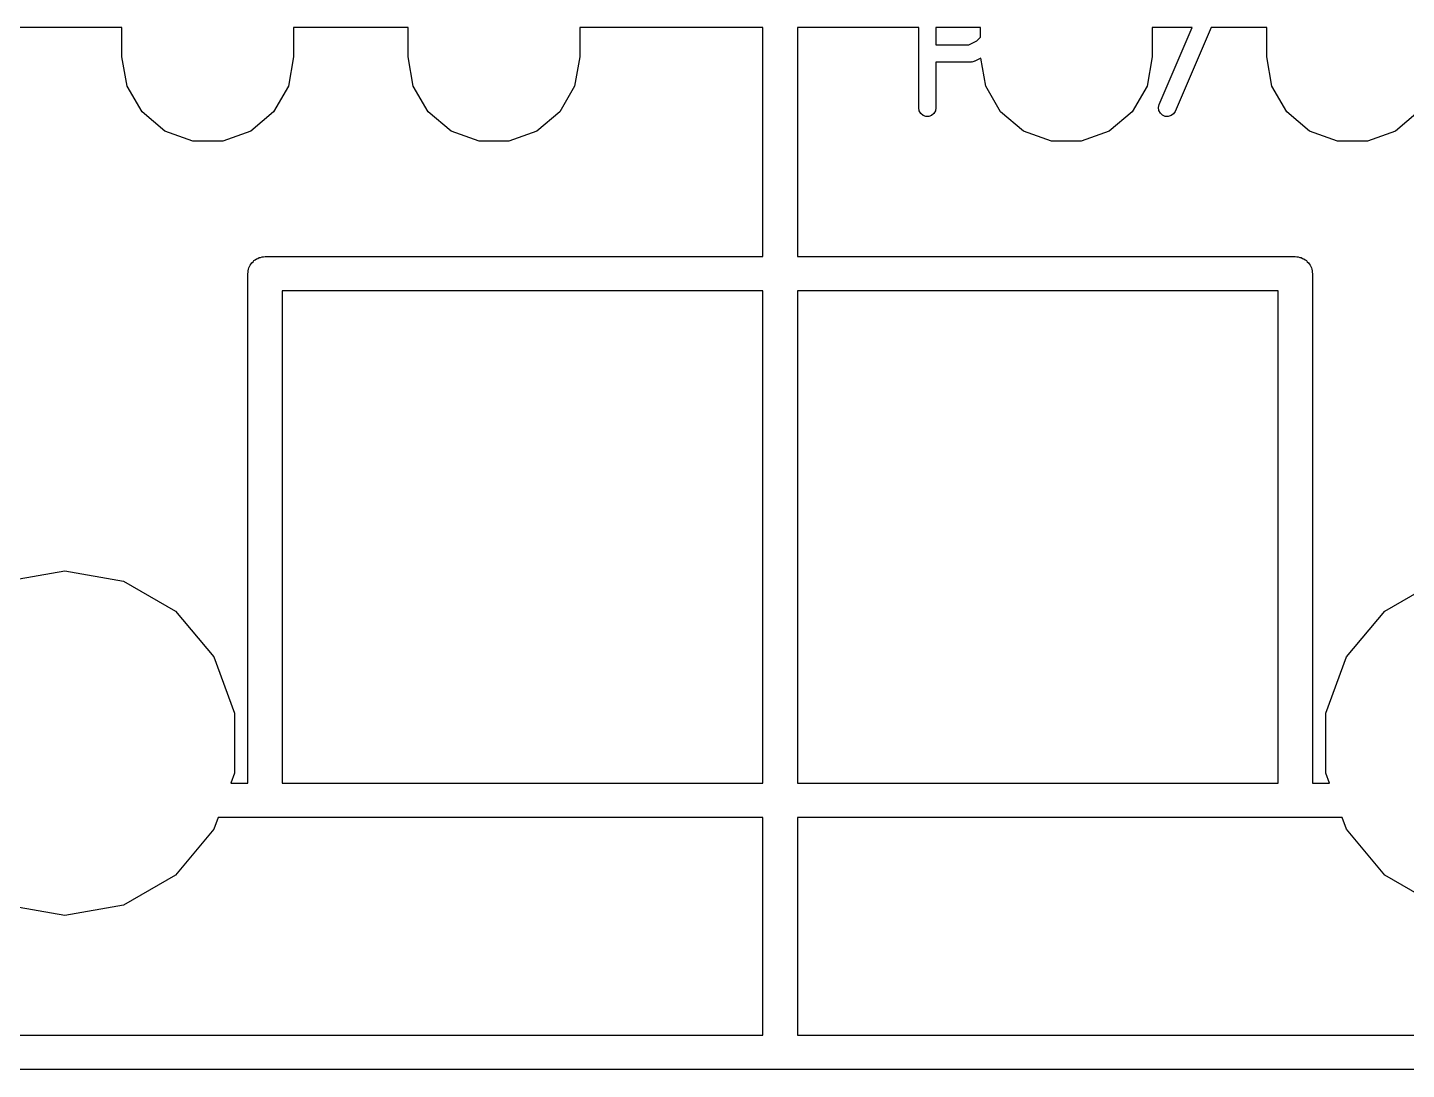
# Model space of a CAD drawing. Extents: x -2.2 to 75.9, y -81.1 to 9.2.
# Drawn here: x 50.93 to 62.97, y -78.35 to -69.25 of the extents above; entities that cross this region are included whole.
import ezdxf

# ---------------------------------------------------------------- set-up
doc = ezdxf.new("R2010")
doc.units = 0
doc.header["$MEASUREMENT"] = 0
doc.layers.add('BLACK', color=7, linetype='CONTINUOUS')

msp = doc.modelspace()

# ---------------------------------------------------------------- linework, layer by layer
at = {"layer": 'Black'}
for p, q in [((51.75, -69.25), (50.75, -69.25)), ((51.75, -69.5048), (51.75, -69.25)), ((54.25, -69.25), (53.25, -69.25)), ((53.25, -69.25), (53.25, -69.5048)), ((54.25, -69.5048), (54.25, -69.25)), ((55.75, -69.25), (55.75, -69.5048)), ((57.35, -69.25), (55.75, -69.25)), ((57.35, -71.25), (57.35, -69.25)), ((58.7107, -69.25), (57.65, -69.25)), ((57.65, -69.25), (57.65, -71.25)), ((58.7107, -69.9524), (58.7107, -69.25)), ((58.8607, -69.25), (58.8607, -69.4012)), ((59.25, -69.25), (58.8607, -69.25)), ((59.25, -69.3323), (59.25, -69.25)), ((61.1004, -69.25), (60.75, -69.25)), ((60.75, -69.25), (60.75, -69.5048)), ((60.812, -69.9228), (61.1004, -69.25)), ((61.2636, -69.25), (60.9499, -69.9819)), ((61.75, -69.25), (61.2636, -69.25)), ((61.75, -69.5048), (61.75, -69.25)), ((59.149, -69.4012), (59.2175, -69.3669)), ((59.2175, -69.3669), (59.2479, -69.3365)), ((59.2479, -69.3365), (59.25, -69.3323)), ((58.8607, -69.4012), (59.149, -69.4012)), ((51.7952, -69.7613), (51.75, -69.5048)), ((53.25, -69.5048), (53.2048, -69.7613)), ((54.2952, -69.7613), (54.25, -69.5048)), ((55.75, -69.5048), (55.7048, -69.7613)), ((59.1667, -69.5512), (58.8607, -69.5512)), ((58.8607, -69.5512), (58.8607, -69.9524)), ((59.1709, -69.5504), (59.1667, -69.5512)), ((59.1752, -69.5507), (59.1709, -69.5504)), ((59.1837, -69.5482), (59.1752, -69.5507)), ((59.1923, -69.5467), (59.1837, -69.5482)), ((59.1961, -69.5445), (59.1923, -69.5467)), ((59.2002, -69.5433), (59.1961, -69.5445)), ((59.2522, -69.5173), (59.2002, -69.5433)), ((59.2952, -69.7613), (59.2522, -69.5173)), ((60.75, -69.5048), (60.7048, -69.7613)), ((61.7952, -69.7613), (61.75, -69.5048)), ((51.9255, -69.9869), (51.7952, -69.7613)), ((53.2048, -69.7613), (53.0745, -69.9869)), ((54.4255, -69.9869), (54.2952, -69.7613)), ((55.7048, -69.7613), (55.5745, -69.9869)), ((59.4255, -69.9869), (59.2952, -69.7613)), ((60.7048, -69.7613), (60.5745, -69.9869)), ((61.9255, -69.9869), (61.7952, -69.7613)), ((58.7152, -69.978), (58.7107, -69.9524)), ((58.7283, -70.0006), (58.7152, -69.978)), ((58.8562, -69.978), (58.8432, -70.0006)), ((58.8607, -69.9524), (58.8562, -69.978)), ((60.8061, -69.9482), (60.812, -69.9228)), ((60.8092, -69.9741), (60.8061, -69.9482)), ((60.8209, -69.9973), (60.8092, -69.9741)), ((52.125, -70.1543), (51.9255, -69.9869)), ((53.0745, -69.9869), (52.875, -70.1543)), ((54.625, -70.1543), (54.4255, -69.9869)), ((55.5745, -69.9869), (55.375, -70.1543)), ((58.7482, -70.0173), (58.7283, -70.0006)), ((58.7727, -70.0262), (58.7482, -70.0173)), ((58.7987, -70.0262), (58.7727, -70.0262)), ((58.8232, -70.0173), (58.7987, -70.0262)), ((58.8432, -70.0006), (58.8232, -70.0173)), ((59.625, -70.1543), (59.4255, -69.9869)), ((60.5745, -69.9869), (60.375, -70.1543)), ((60.8399, -70.0151), (60.8209, -69.9973)), ((60.8638, -70.0254), (60.8399, -70.0151)), ((60.8898, -70.0269), (60.8638, -70.0254)), ((60.9148, -70.0193), (60.8898, -70.0269)), ((60.9356, -70.0037), (60.9148, -70.0193)), ((60.9499, -69.9819), (60.9356, -70.0037)), ((62.125, -70.1543), (61.9255, -69.9869)), ((63.0745, -69.9869), (62.875, -70.1543)), ((52.3698, -70.2434), (52.125, -70.1543)), ((52.875, -70.1543), (52.6302, -70.2434)), ((54.8698, -70.2434), (54.625, -70.1543)), ((55.375, -70.1543), (55.1302, -70.2434)), ((59.8698, -70.2434), (59.625, -70.1543)), ((60.375, -70.1543), (60.1302, -70.2434)), ((62.3698, -70.2434), (62.125, -70.1543)), ((62.875, -70.1543), (62.6302, -70.2434)), ((52.6302, -70.2434), (52.3698, -70.2434)), ((55.1302, -70.2434), (54.8698, -70.2434)), ((60.1302, -70.2434), (59.8698, -70.2434)), ((62.6302, -70.2434), (62.3698, -70.2434)), ((52.8785, -71.3149), (52.8851, -71.3036)), ((52.8851, -71.3036), (52.8951, -71.2951)), ((52.8951, -71.2951), (52.9036, -71.2851)), ((52.9036, -71.2851), (52.9149, -71.2785)), ((52.9149, -71.2785), (52.925, -71.2701)), ((52.925, -71.2701), (52.9373, -71.2656)), ((52.9373, -71.2656), (52.9487, -71.259)), ((52.9487, -71.259), (52.9616, -71.2568)), ((52.9616, -71.2568), (52.974, -71.2523)), ((52.974, -71.2523), (52.9871, -71.2523)), ((52.9871, -71.2523), (53, -71.25)), ((53, -71.25), (57.35, -71.25)), ((57.65, -71.25), (62, -71.25)), ((62, -71.25), (62.0129, -71.2523)), ((62.0129, -71.2523), (62.026, -71.2523)), ((62.026, -71.2523), (62.0384, -71.2568)), ((62.0384, -71.2568), (62.0513, -71.259)), ((62.0513, -71.259), (62.0627, -71.2656)), ((62.0627, -71.2656), (62.075, -71.2701)), ((62.075, -71.2701), (62.0851, -71.2785)), ((62.0851, -71.2785), (62.0964, -71.2851)), ((62.0964, -71.2851), (62.1049, -71.2951)), ((62.1049, -71.2951), (62.1149, -71.3036)), ((62.1149, -71.3036), (62.1215, -71.3149)), ((52.85, -71.4), (52.8523, -71.3871)), ((52.85, -75.85), (52.85, -71.4)), ((52.8523, -71.374), (52.8568, -71.3616)), ((52.8523, -71.3871), (52.8523, -71.374)), ((52.8568, -71.3616), (52.859, -71.3487)), ((52.859, -71.3487), (52.8656, -71.3373)), ((52.8656, -71.3373), (52.8701, -71.325)), ((52.8701, -71.325), (52.8785, -71.3149)), ((62.1215, -71.3149), (62.1299, -71.325)), ((62.1299, -71.325), (62.1344, -71.3373)), ((62.1344, -71.3373), (62.141, -71.3487)), ((62.141, -71.3487), (62.1432, -71.3616)), ((62.1432, -71.3616), (62.1477, -71.374)), ((62.1477, -71.374), (62.1477, -71.3871)), ((62.1477, -71.3871), (62.15, -71.4)), ((62.15, -71.4), (62.15, -75.85)), ((53.15, -71.55), (53.15, -75.85)), ((57.35, -71.55), (53.15, -71.55)), ((57.35, -75.85), (57.35, -71.55)), ((57.65, -71.55), (57.65, -75.85)), ((61.85, -71.55), (57.65, -71.55)), ((61.85, -75.85), (61.85, -71.55)), ((50.735, -74.0851), (51.25, -73.9943)), ((51.25, -73.9943), (51.765, -74.0851)), ((51.765, -74.0851), (52.2179, -74.3465)), ((62.7821, -74.3465), (63.235, -74.0851)), ((52.2179, -74.3465), (52.554, -74.7471)), ((62.446, -74.7471), (62.7821, -74.3465)), ((52.554, -74.7471), (52.7329, -75.2385)), ((62.2671, -75.2385), (62.446, -74.7471)), ((52.7329, -75.2385), (52.7329, -75.7615)), ((62.2671, -75.7615), (62.2671, -75.2385)), ((52.7329, -75.7615), (52.7006, -75.85)), ((62.2994, -75.85), (62.2671, -75.7615)), ((52.7006, -75.85), (52.85, -75.85)), ((53.15, -75.85), (57.35, -75.85)), ((57.65, -75.85), (61.85, -75.85)), ((62.15, -75.85), (62.2994, -75.85)), ((52.5914, -76.15), (52.554, -76.2529)), ((57.35, -76.15), (52.5914, -76.15)), ((57.35, -78.05), (57.35, -76.15)), ((62.4086, -76.15), (57.65, -76.15)), ((57.65, -76.15), (57.65, -78.05)), ((62.446, -76.2529), (62.4086, -76.15)), ((52.554, -76.2529), (52.2179, -76.6535)), ((62.7821, -76.6535), (62.446, -76.2529)), ((52.2179, -76.6535), (51.765, -76.9149)), ((63.235, -76.9149), (62.7821, -76.6535)), ((51.25, -77.0057), (50.735, -76.9149)), ((51.765, -76.9149), (51.25, -77.0057)), ((45.15, -78.05), (57.35, -78.05)), ((57.65, -78.05), (69.85, -78.05)), ((57.5, -78.35), (45, -78.35)), ((70, -78.35), (57.5, -78.35))]:
    msp.add_line(p, q, dxfattribs=at)

doc.saveas('drawing.dxf')
